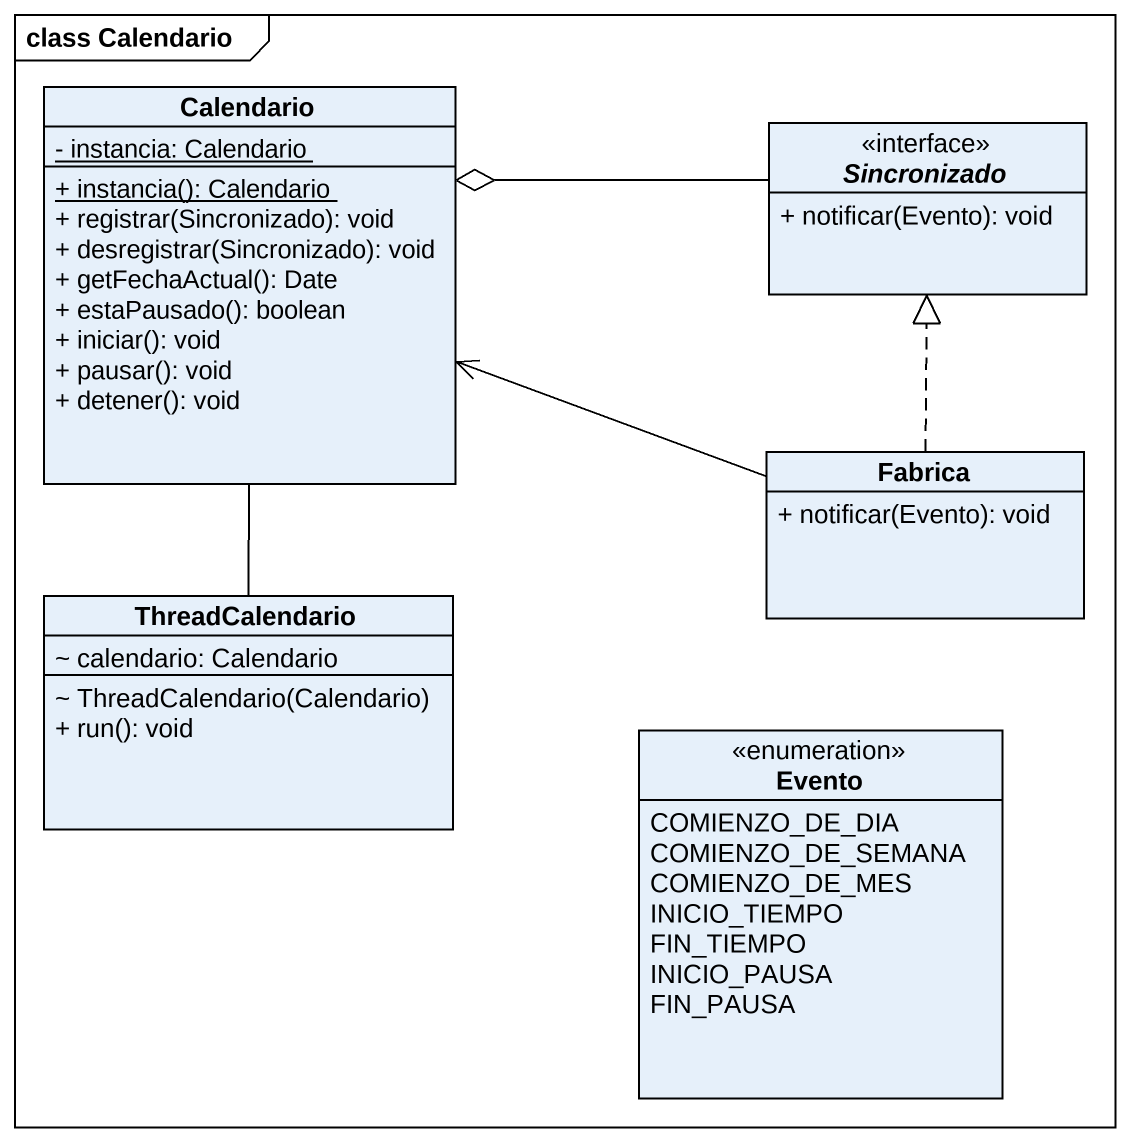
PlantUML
@startuml
mainframe class Calendario
hide circle
hide empty members
skinparam classAttributeIconSize 0
class Calendario {
  {static} - instancia: Calendario
  {static} + instancia(): Calendario
  + registrar(Sincronizado): void
  + desregistrar(Sincronizado): void
  + getFechaActual(): Date
  + estaPausado(): boolean
  + iniciar(): void
  + pausar(): void
  + detener(): void
}
interface Sincronizado <<interface>> {
  + notificar(Evento): void
}
class Fabrica {
  + notificar(Evento): void
}
class ThreadCalendario {
  ~ calendario: Calendario
  ~ ThreadCalendario(Calendario)
  + run(): void
}
enum Evento {
  COMIENZO_DE_DIA
  COMIENZO_DE_SEMANA
  COMIENZO_DE_MES
  INICIO_TIEMPO
  FIN_TIEMPO
  INICIO_PAUSA
  FIN_PAUSA
}
Sincronizado -left-o Calendario
Fabrica -left-> Calendario
Fabrica .up.|> Sincronizado
ThreadCalendario -up- Calendario
@enduml
